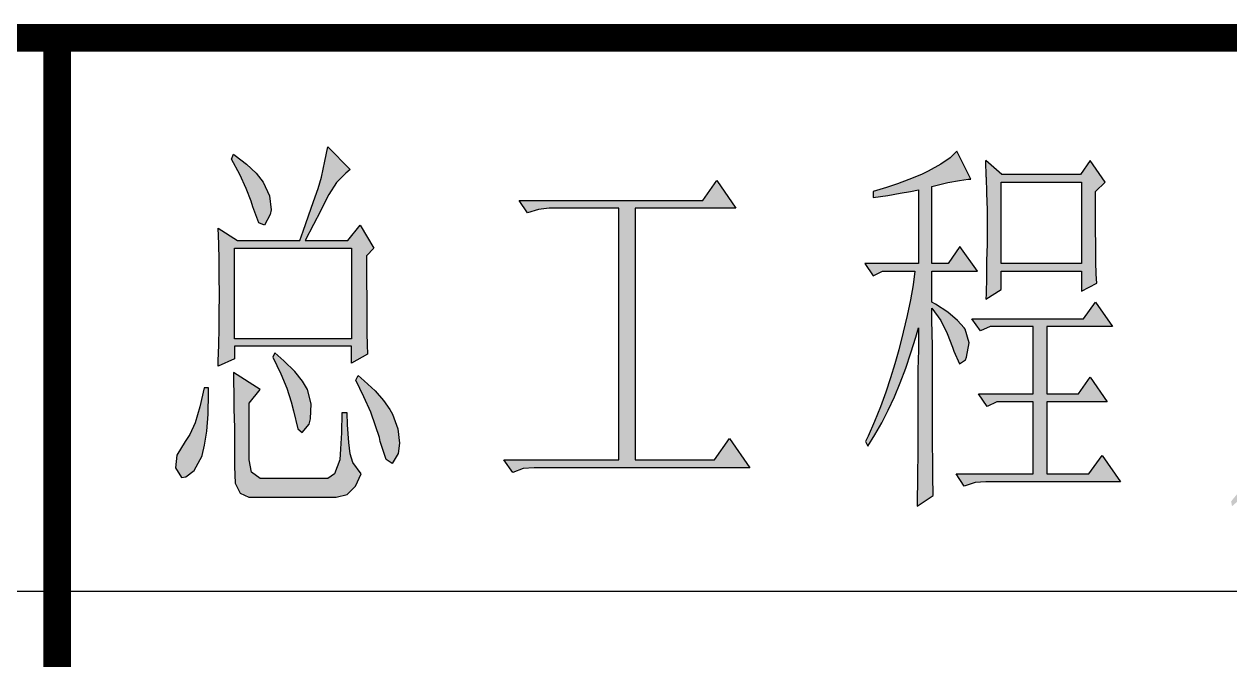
# Model space of a CAD drawing. Extents: x 535358 to 858566, y -185481 to -98609.
# Drawn here: x 629846 to 631024, y -158086 to -157465 of the extents above; entities that cross this region are included whole.
import ezdxf

# ---------------------------------------------------------------- set-up
doc = ezdxf.new("R2010")
doc.units = 0
doc.header["$LTSCALE"] = 1000
doc.header["$MEASUREMENT"] = 0
doc.layers.get('0').update_dxf_attribs({"linetype": 'CONTINUOUS'})
doc.layers.add('1', color=3, linetype='CONTINUOUS')

msp = doc.modelspace()

# ---------------------------------------------------------------- hatches: boundary and pattern name
at = {"layer": '1'}
h = msp.add_hatch(color=3, dxfattribs=at)
h.paths.add_polyline_path([(630160.6, -157610.3), (630164.9, -157606.9), (630143.1, -157584.7), (630140.1, -157598.8), (630136.7, -157614.2), (630133.7, -157625.3), (630129, -157638.1), (630124.3, -157652.2), (630118.8, -157667.1), (630115.8, -157676.1), (630054.7, -157676.1), (630036, -157664.1), (630036.4, -157679.5), (630036.8, -157695.3), (630036.8, -157711.5), (630037.2, -157728.2), (630037.2, -157730.3), (630036.8, -157746.1), (630036.8, -157761.9), (630036.4, -157778.1), (630036, -157793.9), (630036, -157799), (630051.7, -157791.8), (630051.7, -157779.4), (630166.2, -157779.4), (630166.2, -157796), (630181.9, -157787.1), (630181.5, -157778.1), (630181.1, -157766.6), (630181.1, -157734.6), (630180.7, -157714.1), (630180.7, -157691), (630187.9, -157683.8), (630174.7, -157661.1), (630162.7, -157676.1), (630120.9, -157676.1), (630129, -157660.7), (630135.8, -157647.5), (630141.4, -157636), (630144, -157631.3), (630151.6, -157619.7)])
h.paths.add_polyline_path([(630166.2, -157683.8), (630166.2, -157772.1), (630051.7, -157772.1), (630051.7, -157683.8)], flags=16)
h.paths.add_polyline_path([(630079.9, -157619.3), (630073.1, -157610.3), (630063.7, -157601.8), (630052.6, -157593.3), (630050.9, -157592), (630048.8, -157596.7), (630056.9, -157611.6), (630063.3, -157625.3), (630068, -157637.7), (630069.7, -157643.2), (630075.7, -157659), (630081.2, -157661.1), (630086.8, -157650.9), (630087.6, -157646.2), (630085.9, -157632.5)], flags=17)
h.paths.add_polyline_path([(630203.7, -157841.3), (630197.3, -157832.3), (630189.2, -157822.9), (630178.5, -157813.1), (630172.6, -157808), (630170.4, -157812.7), (630178.1, -157828.9), (630184.9, -157843.9), (630189.6, -157857.1), (630193.5, -157868.6), (630194.3, -157872.5), (630199.9, -157890), (630205.9, -157893.8), (630211.8, -157884), (630213.1, -157874.2), (630211.4, -157860.1), (630206.3, -157845.6)])
h.paths.add_polyline_path([(630123, -157821.7), (630118.3, -157813.5), (630110.7, -157804.2), (630100, -157793.5), (630091.4, -157785.8), (630089.3, -157790.1), (630097, -157806.3), (630103, -157820.4), (630107.2, -157833.6), (630109.4, -157842.6), (630113.6, -157860.1), (630117.9, -157863.5), (630124.7, -157855.4), (630126, -157850.3), (630126.9, -157835.7)])
h.paths.add_polyline_path([(630024.9, -157862.2), (630026.1, -157845.6), (630026.6, -157825.1), (630026.6, -157819.9), (630022.3, -157819.9), (630018, -157838.7), (630013.3, -157854.1), (630008.2, -157865.6), (630003.5, -157872.5), (629995.4, -157885.7), (629994.1, -157898.1), (630000.1, -157907.5), (630004.4, -157907), (630012.5, -157900.6), (630020.2, -157886.5), (630020.2, -157886.1), (630022.7, -157875.9)])
h.paths.add_polyline_path([(630066.3, -157890.4), (630066.3, -157834.9), (630076.9, -157821.7), (630050.9, -157805), (630050.9, -157814), (630051.3, -157825.9), (630051.3, -157840.9), (630051.7, -157858.8), (630051.7, -157896.8), (630052.6, -157913), (630057.3, -157922.8), (630065.8, -157926.7), (630151.2, -157926.7), (630161.9, -157924.1), (630170, -157916), (630175.5, -157904), (630167.4, -157892.9), (630164.9, -157884.4), (630163.6, -157873.3), (630162.3, -157856.2), (630161.9, -157844.3), (630156.8, -157844.3), (630156.3, -157863.9), (630155.5, -157879.7), (630154.6, -157890.4), (630149.5, -157904), (630143.1, -157908.7), (630076.9, -157908.7), (630068.4, -157902.3)])
h.paths.add_polyline_path([(630443.1, -157644.5), (630541.7, -157644.5), (630522.9, -157617.6), (630509.3, -157637.2), (630330, -157637.2), (630338.1, -157649.2), (630348.8, -157645.8), (630359.4, -157644.5), (630427.3, -157644.5), (630427.3, -157890.4), (630315, -157890.4), (630323.6, -157902.8), (630333.8, -157898.9), (630344.5, -157898.1), (630555.4, -157898.1), (630535.3, -157869.5), (630520.8, -157890.4), (630443.1, -157890.4)])
h.paths.add_polyline_path([(630733.2, -157706), (630777.6, -157706), (630760.5, -157682.1), (630749, -157698.7), (630733.2, -157698.7), (630733.2, -157623.6), (630748.6, -157619.7), (630760.1, -157617.6), (630768.6, -157616.3), (630771.2, -157616.3), (630757.5, -157589), (630751.1, -157595.4), (630741.7, -157601.8), (630729.4, -157608.6), (630723, -157611.6), (630710.6, -157616.7), (630699.5, -157621), (630688.8, -157624.4), (630679, -157627.4), (630675.6, -157628.3), (630675.6, -157634.3), (630690.1, -157632.1), (630702, -157630), (630712.3, -157628.3), (630720, -157626.6), (630720, -157698.7), (630667.5, -157698.7), (630675.6, -157710.7), (630685, -157706), (630716.6, -157706), (630714.9, -157719.6), (630712.3, -157734.1), (630708.9, -157749.5), (630705, -157765.7), (630700.8, -157782.8), (630696.9, -157796.5), (630692.7, -157810.1), (630688, -157824.2), (630682.8, -157838.7), (630676.9, -157852.8), (630670.9, -157867.3), (630668.3, -157872.5), (630670.5, -157877.1), (630677.3, -157866), (630684.1, -157854.1), (630690.5, -157841.7), (630696.5, -157828.9), (630702, -157815.2), (630707.6, -157800.7), (630712.7, -157785.8), (630717.4, -157770.4), (630720, -157761.5), (630720, -157782.8), (630719.5, -157802.4), (630719.5, -157887.4), (630719.1, -157901.1), (630719.1, -157914.3), (630718.7, -157925.8), (630718.7, -157935.6), (630734.5, -157925), (630734.5, -157919.4), (630734.1, -157911.7), (630734.1, -157890.4), (630733.6, -157876.7), (630733.6, -157779.4), (630733.2, -157753.8), (630733.2, -157742.3), (630741.7, -157754.2), (630748.1, -157767), (630753.3, -157780.2), (630754.6, -157784.1), (630760.1, -157796.5), (630766.1, -157792.6), (630766.9, -157790.1), (630769.5, -157776), (630765.7, -157762.7), (630764.8, -157761.5), (630758, -157754.2), (630748.6, -157746.1), (630736.6, -157738.4), (630733.2, -157736.3)])
h.paths.add_polyline_path([(630893.3, -157682.1), (630892.9, -157664.1), (630892.9, -157628.3), (630902.3, -157619.3), (630887.7, -157598), (630878.3, -157611.6), (630801.5, -157611.6), (630785.7, -157598), (630786.2, -157614.2), (630786.1, -157614.2), (630786.6, -157630), (630787, -157646.2), (630787, -157679.9), (630786.6, -157696.1), (630786.6, -157711.9), (630786.1, -157728.2), (630785.7, -157733.3), (630800.7, -157723.9), (630800.7, -157706), (630879.2, -157706), (630879.2, -157725.6), (630894.1, -157717.9), (630893.7, -157709), (630893.3, -157697)])
h.paths.add_polyline_path([(630879.2, -157698.7), (630800.7, -157698.7), (630800.7, -157619.3), (630879.2, -157619.3)], flags=16)
h.paths.add_polyline_path([(630892.9, -157736.3), (630881.3, -157752.5), (630772.1, -157752.5), (630780.6, -157764.5), (630790, -157760.2), (630832.2, -157760.2), (630832.2, -157825.9), (630778.5, -157825.9), (630787, -157838.3), (630796.4, -157833.6), (630832.2, -157833.6), (630832.2, -157904), (630756.7, -157904), (630764.8, -157916), (630775.5, -157912.6), (630785.7, -157911.7), (630917.2, -157911.7), (630899.3, -157886.1), (630886.5, -157904), (630845.5, -157904), (630845.5, -157833.6), (630904.4, -157833.6), (630887.7, -157809.7), (630876.2, -157825.9), (630845.5, -157825.9), (630845.5, -157760.2), (630909.5, -157760.2)])
h.paths.add_polyline_path([(631057.9, -157662.4), (631066.4, -157653.5), (631043.4, -157637.2), (631043.4, -157645.3), (631043.8, -157656.9), (631043.8, -157671.4), (631044.2, -157689.3), (631044.2, -157785.4), (631043.8, -157801.6), (631043.8, -157816.5), (631043.4, -157830.6), (631043.4, -157847.3), (631057.9, -157834.9)], flags=17)
h.paths.add_polyline_path([(631098.9, -157727.7), (631099.3, -157709.4), (631099.7, -157690.2), (631100.1, -157669.7), (631100.1, -157625.7), (631099.7, -157612.9), (631108.3, -157602.7), (631085.2, -157586), (631085.6, -157597.1), (631085.6, -157609.9), (631086.1, -157624.9), (631086.1, -157707.2), (631085.6, -157724.3), (631085.2, -157741), (631083.5, -157772.6), (631082.2, -157787.9), (631080.5, -157802.9), (631079.2, -157817), (631078.8, -157818.7), (631076.7, -157831.9), (631073.2, -157844.7), (631069, -157857.9), (631063.9, -157870.7), (631057.5, -157883.6), (631050.6, -157895.9), (631042.5, -157908.7), (631033.5, -157921.1), (631025.4, -157930.9), (631026.3, -157935.6), (631036.5, -157926.7), (631045.9, -157917.3), (631054.9, -157907.5), (631062.6, -157896.4), (631069.4, -157884.8), (631075.4, -157872.5), (631080.9, -157859.6), (631085.2, -157846), (631088.2, -157834), (631090.3, -157824.6), (631092, -157814), (631093.3, -157802.4), (631095, -157789.6), (631096.3, -157776), (631097.2, -157761), (631098, -157744.8)])
h.paths.add_polyline_path([(631137.7, -157695.7), (631180.4, -157695.7), (631180.4, -157901.1), (631180, -157917.7), (631179.5, -157934.8), (631179.5, -157938.6), (631195.3, -157929.7), (631194.5, -157898.1), (631194.1, -157883.1), (631194.1, -157695.7), (631239.3, -157695.7), (631239.3, -157824.6), (631236.7, -157838.7), (631234.2, -157839.6), (631225.2, -157840), (631212.4, -157838.7), (631209.8, -157838.3), (631209.8, -157844.3), (631221.4, -157849.8), (631229.1, -157858.4), (631232.9, -157870.7), (631232.9, -157872.5), (631242.7, -157863.5), (631249.5, -157852.4), (631252.5, -157839.2), (631253, -157831.9), (631253, -157701.7), (631261.5, -157694), (631246.6, -157673.1), (631236.3, -157688), (631194.1, -157688), (631194.1, -157622.3), (631268.8, -157622.3), (631250, -157595), (631235, -157614.6), (631113.4, -157614.6), (631122.8, -157626.6), (631133, -157623.2), (631142.8, -157622.3), (631180.4, -157622.3), (631180.4, -157688), (631138.6, -157688), (631122.8, -157674.8), (631123.2, -157685.9), (631123.6, -157699.1), (631123.6, -157730.7), (631124, -157749.5), (631124, -157811), (631123.6, -157828.1), (631123.6, -157843.4), (631123.2, -157857.5), (631123.2, -157870.3), (631122.8, -157875.4), (631137.7, -157866.5)])

# ---------------------------------------------------------------- linework, layer by layer
at = {"color": 3}
for points in [[(630181.5, -157778.1), (630181.9, -157787.1), (630166.2, -157796), (630166.2, -157779.4), (630051.7, -157779.4), (630051.7, -157791.8), (630036, -157799), (630036, -157793.9), (630036.4, -157778.1), (630036.8, -157761.9), (630036.8, -157746.1), (630037.2, -157730.3), (630037.2, -157728.2), (630036.8, -157711.5), (630036.8, -157695.3), (630036.4, -157679.5), (630036, -157664.1), (630054.7, -157676.1), (630115.8, -157676.1), (630118.8, -157667.1), (630124.3, -157652.2), (630129, -157638.1), (630133.7, -157625.3), (630136.7, -157614.2), (630140.1, -157598.8), (630143.1, -157584.7), (630164.9, -157606.9), (630160.6, -157610.3), (630151.6, -157619.7), (630144, -157631.3), (630141.4, -157636), (630135.8, -157647.5), (630129, -157660.7), (630120.9, -157676.1), (630162.7, -157676.1), (630174.7, -157661.1), (630187.9, -157683.8), (630180.7, -157691), (630180.7, -157714.1), (630181.1, -157734.6), (630181.1, -157766.6)], [(630535.3, -157869.5), (630555.4, -157898.1), (630344.5, -157898.1), (630333.8, -157898.9), (630323.6, -157902.8), (630315, -157890.4), (630427.3, -157890.4), (630427.3, -157644.5), (630359.4, -157644.5), (630348.8, -157645.8), (630338.1, -157649.2), (630330, -157637.2), (630509.3, -157637.2), (630522.9, -157617.6), (630541.7, -157644.5), (630443.1, -157644.5), (630443.1, -157890.4), (630520.8, -157890.4)], [(630800.7, -157698.7), (630800.7, -157619.3), (630879.2, -157619.3), (630879.2, -157698.7)]]:
    msp.add_lwpolyline(points, close=True, dxfattribs=at)
at = {"color": 7}
for points in [[(630056.9, -157611.6), (630048.8, -157596.7), (630050.9, -157592), (630052.6, -157593.3), (630063.7, -157601.8), (630073.1, -157610.3), (630079.9, -157619.3), (630085.9, -157632.5), (630087.6, -157646.2), (630086.8, -157650.9), (630081.2, -157661.1), (630075.7, -157659), (630069.7, -157643.2), (630068, -157637.7), (630063.3, -157625.3)], [(630051.7, -157772.1), (630051.7, -157683.8), (630166.2, -157683.8), (630166.2, -157772.1)], [(630097, -157806.3), (630103, -157820.4), (630107.2, -157833.6), (630109.4, -157842.6), (630113.6, -157860.1), (630117.9, -157863.5), (630124.7, -157855.4), (630126, -157850.3), (630126.9, -157835.7), (630123, -157821.7), (630118.3, -157813.5), (630110.7, -157804.2), (630100, -157793.5), (630091.4, -157785.8), (630089.3, -157790.1)], [(630050.9, -157814), (630051.3, -157825.9), (630051.3, -157840.9), (630051.7, -157858.8), (630051.7, -157896.8), (630052.6, -157913), (630057.3, -157922.8), (630065.8, -157926.7), (630151.2, -157926.7), (630161.9, -157924.1), (630170, -157916), (630175.5, -157904), (630167.4, -157892.9), (630164.9, -157884.4), (630163.6, -157873.3), (630162.3, -157856.2), (630161.9, -157844.3), (630156.8, -157844.3), (630156.3, -157863.9), (630155.5, -157879.7), (630154.6, -157890.4), (630149.5, -157904), (630143.1, -157908.7), (630076.9, -157908.7), (630068.4, -157902.3), (630066.3, -157890.4), (630066.3, -157834.9), (630076.9, -157821.7), (630050.9, -157805)], [(630184.9, -157843.9), (630178.1, -157828.9), (630170.4, -157812.7), (630172.6, -157808), (630178.5, -157813.1), (630189.2, -157822.9), (630197.3, -157832.3), (630203.7, -157841.3), (630206.3, -157845.6), (630211.4, -157860.1), (630213.1, -157874.2), (630211.8, -157884), (630205.9, -157893.8), (630199.9, -157890), (630194.3, -157872.5), (630193.5, -157868.6), (630189.6, -157857.1)], [(630020.2, -157886.5), (630020.2, -157886.1), (630022.7, -157875.9), (630024.9, -157862.2), (630026.1, -157845.6), (630026.6, -157825.1), (630026.6, -157819.9), (630022.3, -157819.9), (630018, -157838.7), (630013.3, -157854.1), (630008.2, -157865.6), (630003.5, -157872.5), (629995.4, -157885.7), (629994.1, -157898.1), (630000.1, -157907.5), (630004.4, -157907), (630012.5, -157900.6)]]:
    msp.add_lwpolyline(points, close=True, dxfattribs=at)
msp.add_lwpolyline([(630786.2, -157614.2), (630785.7, -157598)], dxfattribs=at)
at = {"color": 3}
msp.add_lwpolyline([(630786.1, -157614.2), (630786.6, -157630), (630787, -157646.2), (630787, -157679.9), (630786.6, -157696.1), (630786.6, -157711.9), (630786.1, -157728.2), (630785.7, -157733.3), (630800.7, -157723.9), (630800.7, -157706), (630879.2, -157706), (630879.2, -157725.6), (630894.1, -157717.9), (630893.7, -157709), (630893.3, -157697), (630893.3, -157682.1), (630892.9, -157664.1), (630892.9, -157628.3), (630902.3, -157619.3), (630887.7, -157598), (630878.3, -157611.6), (630801.5, -157611.6), (630785.7, -157598)], dxfattribs=at)
at = {"layer": '1'}
msp.add_line((629158.7, -158018.4), (634558.7, -158018.4), dxfattribs=at)
at = {"layer": '1', "const_width": 27}
for points in [[(629158.7, -157478.4), (645358.7, -157478.4)], [(629878.7, -157478.4), (629878.7, -161258.4)]]:
    msp.add_lwpolyline(points, dxfattribs=at)
at = {"layer": '1', "color": 3}
msp.add_lwpolyline([(630760.1, -157796.5), (630766.1, -157792.6), (630766.9, -157790.1), (630769.5, -157776), (630765.7, -157762.7), (630764.8, -157761.5), (630758, -157754.2), (630748.6, -157746.1), (630736.6, -157738.4), (630733.2, -157736.3), (630733.2, -157706), (630777.6, -157706), (630760.5, -157682.1), (630749, -157698.7), (630733.2, -157698.7), (630733.2, -157623.6), (630748.6, -157619.7), (630760.1, -157617.6), (630768.6, -157616.3), (630771.2, -157616.3), (630757.5, -157589), (630751.1, -157595.4), (630741.7, -157601.8), (630729.4, -157608.6), (630723, -157611.6), (630710.6, -157616.7), (630699.5, -157621), (630688.8, -157624.4), (630679, -157627.4), (630675.6, -157628.3), (630675.6, -157634.3), (630690.1, -157632.1), (630702, -157630), (630712.3, -157628.3), (630720, -157626.6), (630720, -157698.7), (630667.5, -157698.7), (630675.6, -157710.7), (630685, -157706), (630716.6, -157706), (630714.9, -157719.6), (630712.3, -157734.1), (630708.9, -157749.5), (630705, -157765.7), (630700.8, -157782.8), (630696.9, -157796.5), (630692.7, -157810.1), (630688, -157824.2), (630682.8, -157838.7), (630676.9, -157852.8), (630670.9, -157867.3), (630668.3, -157872.5), (630670.5, -157877.1), (630677.3, -157866), (630684.1, -157854.1), (630690.5, -157841.7), (630696.5, -157828.9), (630702, -157815.2), (630707.6, -157800.7), (630712.7, -157785.8), (630717.4, -157770.4), (630720, -157761.5), (630720, -157782.8), (630719.5, -157802.4), (630719.5, -157887.4), (630719.1, -157901.1), (630719.1, -157914.3), (630718.7, -157925.8), (630718.7, -157935.6), (630734.5, -157925), (630734.5, -157919.4), (630734.1, -157911.7), (630734.1, -157890.4), (630733.6, -157876.7), (630733.6, -157779.4), (630733.2, -157753.8), (630733.2, -157742.3), (630741.7, -157754.2), (630748.1, -157767), (630753.3, -157780.2), (630754.6, -157784.1)], close=True, dxfattribs=at)
at = {"layer": '1'}
msp.add_lwpolyline([(630881.3, -157752.5), (630892.9, -157736.3), (630909.5, -157760.2), (630845.5, -157760.2), (630845.5, -157825.9), (630876.2, -157825.9), (630887.7, -157809.7), (630904.4, -157833.6), (630845.5, -157833.6), (630845.5, -157904), (630886.5, -157904), (630899.3, -157886.1), (630917.2, -157911.7), (630785.7, -157911.7), (630775.5, -157912.6), (630764.8, -157916), (630756.7, -157904), (630832.2, -157904), (630832.2, -157833.6), (630796.4, -157833.6), (630787, -157838.3), (630778.5, -157825.9), (630832.2, -157825.9), (630832.2, -157760.2), (630790, -157760.2), (630780.6, -157764.5), (630772.1, -157752.5)], close=True, dxfattribs=at)

doc.saveas('drawing.dxf')
